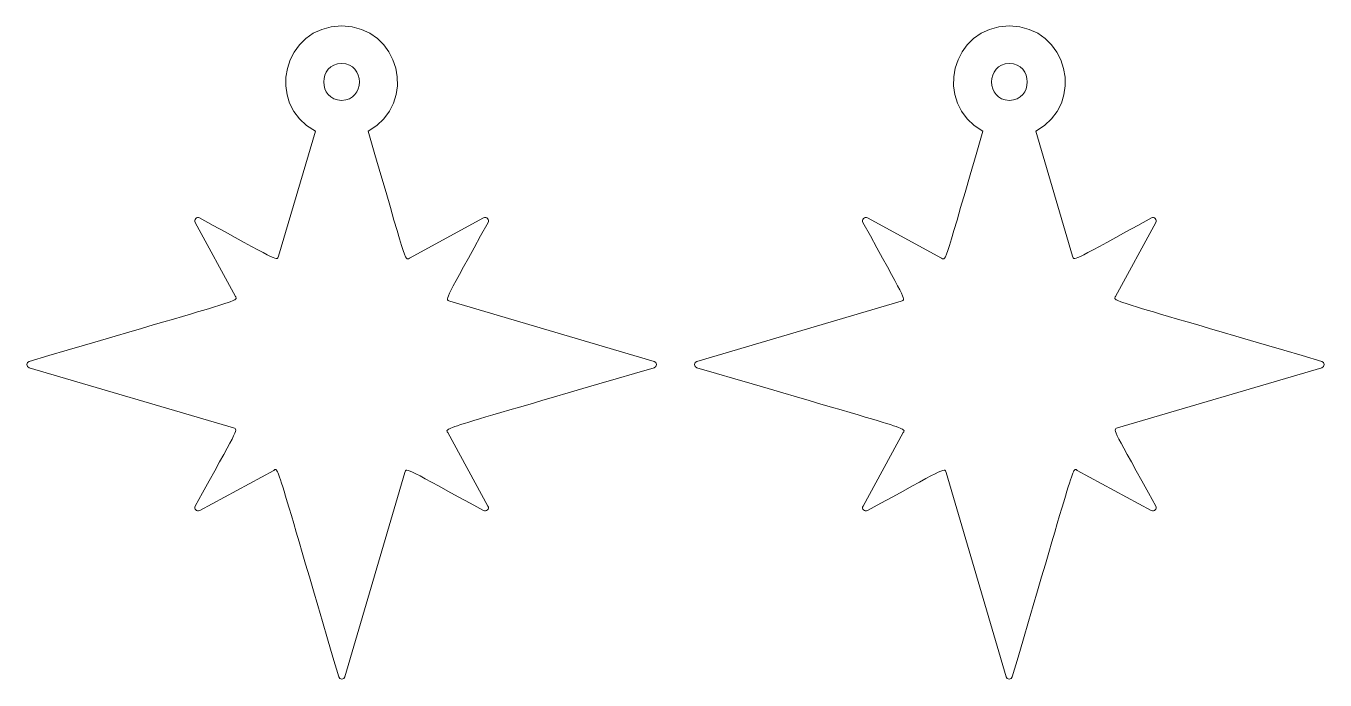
# Model space of a CAD drawing. Header units: inches. Extents: x 0.1 to 4.01, y 0.01 to 1.98.
import ezdxf

# ---------------------------------------------------------------- set-up
doc = ezdxf.new("R2010")
doc.units = ezdxf.units.IN
doc.header["$MEASUREMENT"] = 0
doc.layers.add('_U+0421_U+043B_U+043E_U+0439 1', color=7, linetype='Continuous')

msp = doc.modelspace()

# ---------------------------------------------------------------- linework, layer by layer
at = {"layer": '_U+0421_U+043B_U+043E_U+0439 1', "color": 12, "lineweight": 9, "true_color": 0xe30613}
for points, knots in [([(0.1131, 0.9508), (0.1131, 0.9508), (0.7283, 0.7693), (0.7283, 0.7693), (0.7449, 0.7645), (0.7387, 0.7634), (0.6132, 0.5337), (0.6085, 0.525), (0.6179, 0.5156), (0.6266, 0.5203), (0.6266, 0.5203), (0.8494, 0.6414), (0.8494, 0.6414), (0.8648, 0.6497), (0.8524, 0.6735), (1.0451, 0.019), (1.0479, 0.0096), (1.0613, 0.0096), (1.064, 0.019), (1.064, 0.019), (1.2442, 0.6354), (1.2442, 0.6354), (1.249, 0.6519), (1.2497, 0.646), (1.4812, 0.5203), (1.4898, 0.5156), (1.4993, 0.525), (1.4946, 0.5337), (1.4946, 0.5337), (1.3736, 0.7551), (1.3736, 0.7551), (1.365, 0.7709), (1.343, 0.7586), (1.9946, 0.9508), (2.0041, 0.9536), (2.0041, 0.967), (1.9946, 0.9698), (1.9946, 0.9698), (1.3794, 1.1513), (1.3794, 1.1513), (1.3628, 1.1562), (1.369, 1.1572), (1.4947, 1.3885), (1.4994, 1.3971), (1.49, 1.4066), (1.4813, 1.4019), (1.4813, 1.4019), (1.2584, 1.2807), (1.2584, 1.2807), (1.2431, 1.2724), (1.2511, 1.2629), (1.1338, 1.6636), (1.2869, 1.7462), (1.2286, 1.9806), (1.0539, 1.9806), (0.8787, 1.9806), (0.8207, 1.7454), (0.9748, 1.6632), (0.9748, 1.6632), (0.8637, 1.2866), (0.8637, 1.2866), (0.8588, 1.27), (0.8578, 1.2762), (0.6265, 1.4019), (0.6178, 1.4066), (0.6084, 1.3971), (0.6131, 1.3885), (0.6131, 1.3885), (0.7342, 1.1655), (0.7342, 1.1655), (0.7426, 1.1501), (0.766, 1.1624), (0.1131, 0.9698), (0.1037, 0.967), (0.1037, 0.9536), (0.1131, 0.9508)], [0, 0, 0, 0, 1, 1, 1, 2, 2, 2, 3, 3, 3, 4, 4, 4, 5, 5, 5, 6, 6, 6, 7, 7, 7, 8, 8, 8, 9, 9, 9, 10, 10, 10, 11, 11, 11, 12, 12, 12, 13, 13, 13, 14, 14, 14, 15, 15, 15, 16, 16, 16, 17, 17, 17, 18, 18, 18, 19, 19, 19, 20, 20, 20, 21, 21, 21, 22, 22, 22, 23, 23, 23, 24, 24, 24, 25, 25, 25, 25]), ([(4.0051, 0.9698), (3.3522, 1.1624), (3.3756, 1.1501), (3.3839, 1.1655), (3.3839, 1.1655), (3.5051, 1.3885), (3.5051, 1.3885), (3.5098, 1.3971), (3.5004, 1.4066), (3.4917, 1.4019), (3.2604, 1.2762), (3.2594, 1.27), (3.2545, 1.2866), (3.2545, 1.2866), (3.1434, 1.6632), (3.1434, 1.6632), (3.2975, 1.7454), (3.2395, 1.9806), (3.0643, 1.9806), (2.8896, 1.9806), (2.8313, 1.7462), (2.9844, 1.6636), (2.8671, 1.2629), (2.8751, 1.2724), (2.8598, 1.2807), (2.8598, 1.2807), (2.6369, 1.4019), (2.6369, 1.4019), (2.6282, 1.4066), (2.6188, 1.3971), (2.6235, 1.3885), (2.7492, 1.1571), (2.7553, 1.1562), (2.7388, 1.1513), (2.7388, 1.1513), (2.1235, 0.9698), (2.1235, 0.9698), (2.1141, 0.967), (2.1141, 0.9536), (2.1235, 0.9508), (2.7752, 0.7586), (2.7532, 0.7708), (2.7446, 0.7551), (2.7446, 0.7551), (2.6236, 0.5337), (2.6236, 0.5337), (2.6189, 0.525), (2.6283, 0.5156), (2.637, 0.5203), (2.8684, 0.6461), (2.8692, 0.652), (2.874, 0.6354), (2.874, 0.6354), (3.0541, 0.019), (3.0541, 0.019), (3.0569, 0.0096), (3.0703, 0.0096), (3.0731, 0.019), (3.2657, 0.6735), (3.2534, 0.6497), (3.2687, 0.6414), (3.2687, 0.6414), (3.4916, 0.5203), (3.4916, 0.5203), (3.5002, 0.5156), (3.5097, 0.525), (3.505, 0.5337), (3.3794, 0.7634), (3.3733, 0.7645), (3.3898, 0.7693), (3.3898, 0.7693), (4.005, 0.9508), (4.005, 0.9508), (4.0145, 0.9536), (4.0145, 0.967), (4.0051, 0.9698)], [0, 0, 0, 0, 1, 1, 1, 2, 2, 2, 3, 3, 3, 4, 4, 4, 5, 5, 5, 6, 6, 6, 7, 7, 7, 8, 8, 8, 9, 9, 9, 10, 10, 10, 11, 11, 11, 12, 12, 12, 13, 13, 13, 14, 14, 14, 15, 15, 15, 16, 16, 16, 17, 17, 17, 18, 18, 18, 19, 19, 19, 20, 20, 20, 21, 21, 21, 22, 22, 22, 23, 23, 23, 24, 24, 24, 25, 25, 25, 25]), ([(1.0539, 1.8676), (1.1254, 1.8676), (1.1255, 1.7564), (1.0539, 1.7564), (0.9824, 1.7564), (0.9823, 1.8676), (1.0539, 1.8676)], [0, 0, 0, 0, 1, 1, 1, 2, 2, 2, 2]), ([(3.0643, 1.7564), (2.9927, 1.7564), (2.9928, 1.8676), (3.0643, 1.8676), (3.1359, 1.8676), (3.1358, 1.7564), (3.0643, 1.7564)], [0, 0, 0, 0, 1, 1, 1, 2, 2, 2, 2])]:
    msp.add_open_spline(points, degree=3, knots=knots, dxfattribs=at)

doc.saveas('drawing.dxf')
